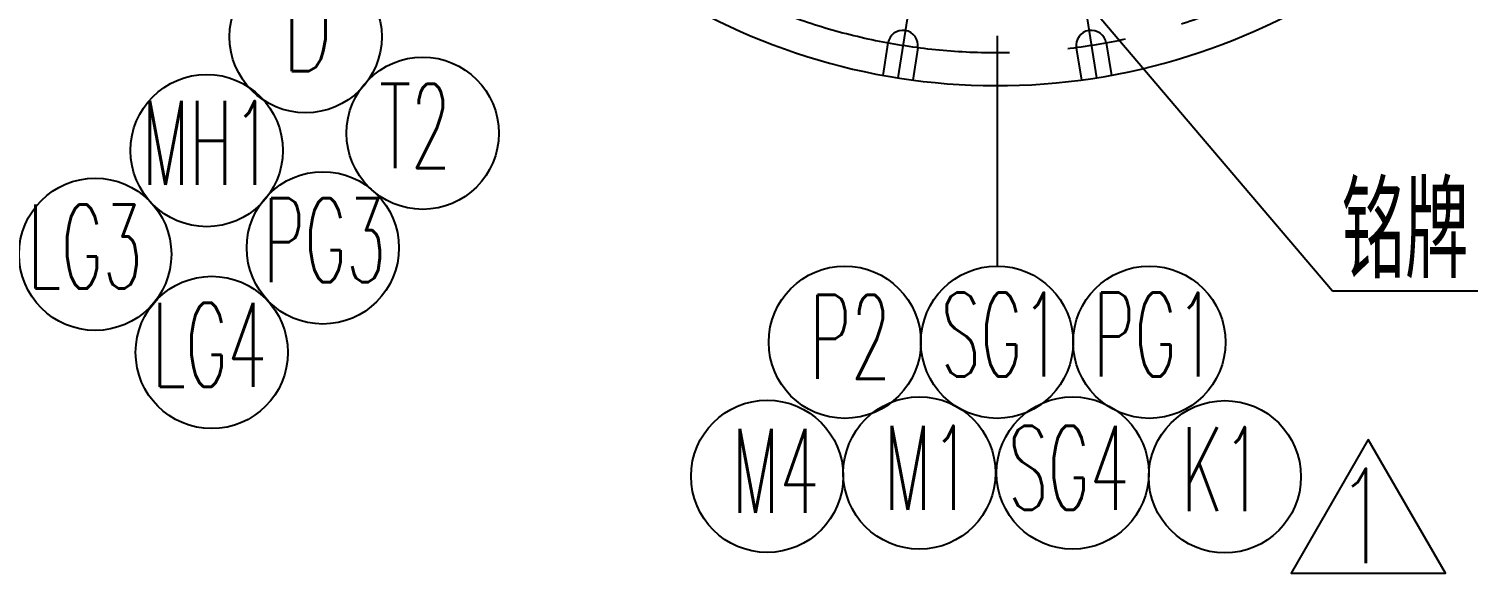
# Model space of a CAD drawing. Header units: millimetres. Extents: x -1250 to 28450, y -500 to 41550.
# Drawn here: x 11677 to 14760, y 21598 to 22764 of the extents above; entities that cross this region are included whole.
import ezdxf

# ---------------------------------------------------------------- set-up
doc = ezdxf.new("R2010")
doc.units = ezdxf.units.MM
doc.header["$LTSCALE"] = 500
doc.linetypes.add('CENTER', pattern=[2, 1.25, -0.25, 0.25, -0.25])
for name, color, linetype in [('1轮廓实线层', 7, 'Continuous'), ('2细线层', 4, 'Continuous'), ('3中心线层', 1, 'CENTER'), ('6文字层', 3, 'Continuous')]:
    doc.layers.add(name, color=color, linetype=linetype)
doc.styles.add('PC_TEXTSTYLE', font='romans.shx', dxfattribs={"width": 0.67, "bigfont": 'hzfs.shx'})

msp = doc.modelspace()

# ---------------------------------------------------------------- linework, layer by layer
for centre in [(12269.94, 22747.09), (12520.7, 22540.39), (12058.11, 22503.23), (11819.4, 22281.16), (12306.82, 22294.86), (12068.94, 22070.93), (13424.66, 22092.81), (13750.71, 22092.81), (14076.75, 22092.81), (13258.42, 21805.74), (13584.35, 21812.72), (13912.59, 21812.73), (14238.53, 21804.69)]:
    msp.add_circle(centre, 163.02)
at = {"layer": '1轮廓实线层'}
for p, q in [((13516.87, 22733.69), (13505.86, 22664.15)), ((13581.07, 22723.53), (13570.05, 22653.98)), ((13920.34, 22723.53), (13931.36, 22653.98)), ((13984.54, 22733.69), (13995.56, 22664.15))]:
    msp.add_line(p, q, dxfattribs=at)
for centre, radius, start, end in [((13750.71, 24002.32), 1360, 208.36882, 125.17411), ((13548.91, 22728.21), 32.5, 351.72183, 170.27817), ((13952.51, 22728.21), 32.5, 9.72183, 188.27817)]:
    msp.add_arc(centre, radius, start, end, dxfattribs=at)
at = {"layer": '2细线层'}
for p, q in [((13873.25, 22904.06), (14469.01, 22202.82)), ((14469.01, 22202.82), (14819.62, 22202.82))]:
    msp.add_line(p, q, dxfattribs=at)
msp.add_lwpolyline([(14545.78, 21884.16), (14380.66, 21598.15), (14710.9, 21598.15)], close=True, dxfattribs=at)
at = {"layer": '3中心线层'}
for p, q in [((13750.71, 25748.81), (13750.71, 22255.83)), ((13562.98, 22817.1), (13537.96, 22659.07)), ((13938.43, 22817.1), (13963.46, 22659.07))]:
    msp.add_line(p, q, dxfattribs=at)
msp.add_circle((13750.71, 24002.32), 1290, dxfattribs=at)

# ---------------------------------------------------------------- texts
at = {"layer": '6文字层', "style": 'PC_TEXTSTYLE'}
for s, height, width, p in [('D', 180, 0.67, (12219.73, 22673.49)), ('T2', 180, 0.55, (12427.85, 22465.83)), ('MH1', 180, 0.55, (11919.09, 22429.63)), ('铭牌', 202.5, 0.67, (14488.6, 22229.99)), ('LG3', 180, 0.55, (11674.36, 22207.56)), ('PG3', 180, 0.55, (12178.9, 22221.26)), ('SG1', 180, 0.55, (13630.33, 22019.21)), ('PG1', 180, 0.55, (13956.37, 22019.21)), ('LG4', 180, 0.55, (11941.02, 21997.33)), ('P2', 180, 0.55, (13348.98, 22014.19)), ('M4', 180, 0.55, (13182.74, 21727.12)), ('M1', 180, 0.55, (13508.67, 21734.1)), ('SG4', 180, 0.55, (13774.89, 21734.11)), ('K1', 180, 0.55, (14145.43, 21731.09)), ('1', 202.5, 0.67, (14476.59, 21619.72))]:
    msp.add_text(s, height=height, dxfattribs=dict(at, width=width)).set_placement(p)

doc.saveas('drawing.dxf')
